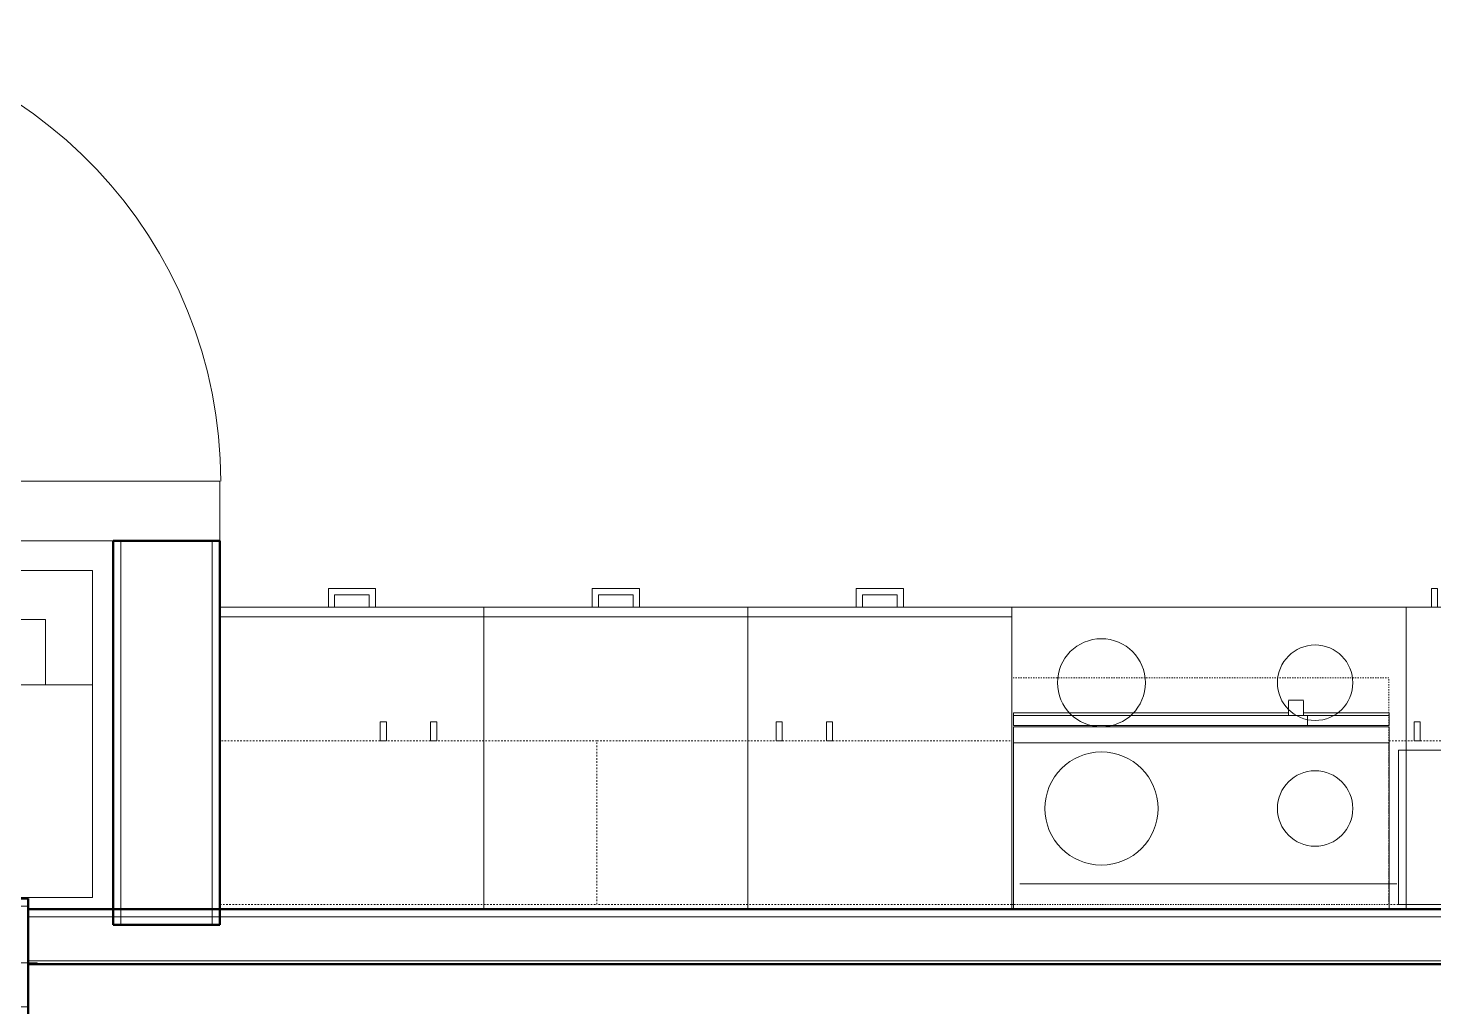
# Model space of a CAD drawing. Header units: inches. Extents: x -4218 to -1830, y 9767 to 12426.
# Drawn here: x -3827.3 to -3715.5, y 11547.6 to 11625.4 of the extents above; entities that cross this region are included whole.
import ezdxf

# ---------------------------------------------------------------- set-up
doc = ezdxf.new("R2010")
doc.units = ezdxf.units.IN
doc.header["$MEASUREMENT"] = 0
doc.linetypes.add('Dash', pattern=[0.25, 0.125, -0.125])
doc.linetypes.add('Overhead', pattern=[0.15625, 0.09375, -0.0625])
for name, color, linetype, lineweight in [('0-1', 7, 'Continuous', 5), ('0-2', 10, 'Continuous', 9), ('A-DOOR-1', 10, 'Continuous', 9), ('A-DOOR-2', 50, 'Continuous', 20), ('A-FLOR-3', 192, 'Continuous', 9), ('A-WALL', 113, 'Continuous', 13), ('A-WALL-1', 7, 'Continuous', 50), ('A-WALL-2', 250, 'Continuous', 13), ('A-WALL-3', 10, 'Continuous', 9), ('A-WALL-4', 252, 'Continuous', 9), ('A-WALL-5', 253, 'Continuous', 9), ('A-WALL-6', 254, 'Continuous', 9), ('A-WALL-7', 113, 'Continuous', 9), ('A-WALL-8', 113, 'Continuous', 50), ('I-WALL-1', 7, 'Continuous', 50), ('P-SANR-FIXT-1', 10, 'Continuous', 9), ('Q-CASE-1', 252, 'Continuous', 9), ('Q-CASE-2', 10, 'Continuous', 9), ('Q-CASE-3', 253, 'Continuous', 9), ('Q-CASE-4', 252, 'Dash', 9), ('Q-CASE-5', 253, 'Dash', 9), ('Q-CASE-6', 254, 'Continuous', 9), ('Q-SPCQ-1', 10, 'Continuous', 9), ('Q-SPCQ-2', 91, 'Overhead', 9)]:
    doc.layers.add(name, color=color, linetype=linetype, lineweight=lineweight)

# ---------------------------------------------------------------- blocks, each defined once
blk = doc.blocks.new('Range - 24_ x 30_-2806124-BACKGROUND - RCP - 2ND FLOOR')
at = {"layer": 'Q-SPCQ-1'}
blk.add_line((0, -22), (30, -22), dxfattribs=at)
for centre, radius, start, end in [((6.5, -6), 3.5, 360, 180), ((23.5, -6), 3, 0, 180), ((6.5, -6), 3.5, 180, 0), ((23.5, -6), 3, 180, 0), ((6.5, -16), 4.5, 0, 180), ((23.5, -16), 3, 360, 180), ((6.5, -16), 4.5, 180, 0), ((23.5, -16), 3, 180, 0)]:
    blk.add_arc(centre, radius, start, end, dxfattribs=at)
blk = doc.blocks.new('SWING - SINGLE - FLUSH - 36_ x 80_ - OFFSET PIVOT DOOR AT MAGIC PAK AND WASHER_DRYER-3199415-BACKGROUND - RCP - 2ND FLOOR')
at = {"layer": 'A-DOOR-1'}
blk.add_arc((18, -2.37), 36.07, 180, 266.8211, dxfattribs=at)
at = {"layer": 'A-DOOR-2'}
for p, q in [((16, -2.37), (16, -38.39)), ((18, -2.37), (16, -2.37)), ((18, -2.37), (18, -38.39)), ((18, -38.39), (16, -38.39))]:
    blk.add_line(p, q, dxfattribs=at)
blk = doc.blocks.new('Stacked Washer and Dryer - 26_x25_ - Private-1372850-BACKGROUND - RCP - 2ND FLOOR')
at = {"layer": 'P-SANR-FIXT-1'}
for p, q in [((26, 12.5), (0, 12.5)), ((0, -12.5), (0, 12.5)), ((16.90625, -12.5), (16.90625, 12.5)), ((26, 12.5), (26, -12.5)), ((22.09375, 8.75), (16.90625, 8.75)), ((22.09375, -8.75), (22.09375, 8.75)), ((16.90625, -8.75), (22.09375, -8.75)), ((0, -12.5), (26, -12.5))]:
    blk.add_line(p, q, dxfattribs=at)
blk = doc.blocks.new('Base Cabinet Corner 197 - Base Cabinet Corner 197-2569781-BACKGROUND - RCP - 2ND FLOOR')
at = {"layer": 'Q-CASE-2'}
for p, q in [((0.74, 36), (-23.26, 36)), ((-23.26, 36), (-23.26, 0)), ((0.74, 23.25), (0.74, 36)), ((0.74, 24), (0.74, 36)), ((0.73, 34), (0.73, 33.51)), ((2.23, 34), (0.73, 34)), ((2.23, 33.51), (2.23, 34)), ((0.73, 33.51), (2.23, 33.51)), ((10.73, 25.5), (10.24, 25.5)), ((10.24, 25.5), (10.24, 24)), ((10.73, 24), (10.73, 25.5)), ((12.74, 24), (0.74, 24)), ((0.74, 23.25), (0.74, 24)), ((10.24, 24), (10.73, 24)), ((12.74, 0), (12.74, 24)), ((12.74, 23.25), (0.74, 23.25)), ((-23.26, 0), (12.74, 0))]:
    blk.add_line(p, q, dxfattribs=at)
blk = doc.blocks.new('Base Cabinet 3 Drawer 230 - Base Cabinet 3 Drawer 230 21_-2554957-BACKGROUND - RCP - 2ND FLOOR')
at = {"layer": 'Q-CASE-2'}
for p, q in [((-9.76, -23.25), (-9.76, 0)), ((-9.76, 0), (11.24, 0)), ((11.24, 0), (11.24, -23.25)), ((-9.76, -23.25), (-9.76, -24)), ((11.24, -23.25), (-9.76, -23.25)), ((11.24, -24), (11.24, -23.25)), ((-9.76, -24), (11.24, -24)), ((-0.64, -24), (-1.14, -24)), ((-1.14, -25.5), (-1.14, -24)), ((-0.64, -25), (-0.64, -24)), ((2.11, -25), (2.11, -24)), ((2.11, -24), (2.61, -24)), ((2.61, -24), (2.61, -25.5)), ((2.61, -25.5), (-1.14, -25.5)), ((-0.64, -25), (2.11, -25))]:
    blk.add_line(p, q, dxfattribs=at)
blk = doc.blocks.new('30quot_MicrowaveVent_11166 - 70cm miele oven-V28-BACKGROUND - RCP - 2ND FLOOR')
at = {"layer": 'Q-CASE-1'}
for p, q in [((8.88, 16.6), (7.69, 16.6)), ((7.69, 16.55), (7.69, 16.16)), ((7.69, 16.16), (7.69, 15.39)), ((8.88, 15.39), (8.88, 16.55)), ((7.69, 15.6), (-14.2, 15.6)), ((-14.2, 15.6), (-14.2, 15.59)), ((-14.2, 15.59), (-14.2, 15.39)), ((9.18, 15.39), (-14.2, 15.39)), ((-14.2, 15.39), (-14.2, 14.61)), ((-14.2, 14.61), (9.18, 14.61)), ((15.68, 15.6), (8.88, 15.6)), ((9.18, 15.39), (9.18, 14.61)), ((15.68, 15.39), (9.18, 15.39)), ((9.18, 15.39), (9.18, 14.61)), ((9.18, 14.61), (15.68, 14.61)), ((15.68, 15.39), (15.68, 15.6)), ((15.68, 15.39), (15.68, 14.61)), ((-14.2, 14.49), (-14.2, 13.23)), ((15.68, 14.49), (-14.2, 14.49)), ((15.68, 13.23), (15.68, 14.49)), ((-14.2, 13.23), (-14.2, 0.37)), ((-14.2, 13.23), (15.68, 13.23)), ((15.68, 0.37), (15.68, 13.23))]:
    blk.add_line(p, q, dxfattribs=at)
at = {"layer": 'Q-CASE-3'}
for p, q in [((-14.2, 0.37), (-14.2, 0)), ((15.68, 0), (15.68, 0.37))]:
    blk.add_line(p, q, dxfattribs=at)
at = {"layer": 'Q-CASE-6'}
blk.add_line((-14.2, 0), (15.68, 0), dxfattribs=at)
blk = doc.blocks.new('300 Series Wall Hung Cabinet_301 - 12_ x 27_-V30-BACKGROUND - RCP - 2ND FLOOR')
at = {"layer": 'Q-CASE-1'}
for p, q in [((-3.51, 14.69), (-4, 14.69)), ((-4, 14.69), (-4, 13.19)), ((-3.51, 13.19), (-3.51, 14.69)), ((-5.25, 0.19), (-5.25, 12.44)), ((-5.25, 12.44), (5.25, 12.44)), ((-4, 13.19), (-3.51, 13.19)), ((5.25, 12.44), (5.25, 0.19))]:
    blk.add_line(p, q, dxfattribs=at)
at = {"layer": 'Q-CASE-3'}
blk.add_line((5.25, 0.19), (-5.25, 0.19), dxfattribs=at)
at = {"layer": 'Q-CASE-4'}
for p, q in [((-6, 0.19), (-6, 13.19)), ((-6, 13.19), (6, 13.19)), ((6, 13.19), (6, 0.19))]:
    blk.add_line(p, q, dxfattribs=at)
at = {"layer": 'Q-CASE-5'}
blk.add_line((6, 0.19), (-6, 0.19), dxfattribs=at)
blk = doc.blocks.new('300 Series Wall Hung Cabinet_302 - 33_ X 27_-2599037-BACKGROUND - RCP - 2ND FLOOR')
at = {"layer": 'Q-CASE-1'}
for p, q in [((-1.76, 14.69), (-2.25, 14.69)), ((-2.25, 14.69), (-2.25, 13.19)), ((-1.76, 13.19), (-1.76, 14.69)), ((2.24, 14.69), (1.75, 14.69)), ((1.75, 14.69), (1.75, 13.19)), ((2.24, 13.19), (2.24, 14.69)), ((-2.25, 13.19), (-1.76, 13.19)), ((1.75, 13.19), (2.24, 13.19))]:
    blk.add_line(p, q, dxfattribs=at)
at = {"layer": 'Q-CASE-4'}
for p, q in [((-16.5, 0.19), (-16.5, 13.19)), ((-16.5, 13.19), (16.5, 13.19)), ((16.5, 13.19), (16.5, 0.19))]:
    blk.add_line(p, q, dxfattribs=at)
at = {"layer": 'Q-CASE-5'}
blk.add_line((16.5, 0.19), (-16.5, 0.19), dxfattribs=at)
blk = doc.blocks.new('300 Series Wall Hung Cabinet_302 - 30_ X 27_-2747221-BACKGROUND - RCP - 2ND FLOOR')
at = {"layer": 'Q-CASE-1'}
for p, q in [((-1.76, -13.19), (-2.25, -13.19)), ((-2.25, -13.19), (-2.25, -14.69)), ((-1.76, -14.69), (-1.76, -13.19)), ((2.24, -13.19), (1.75, -13.19)), ((1.75, -13.19), (1.75, -14.69)), ((2.24, -14.69), (2.24, -13.19)), ((-2.25, -14.69), (-1.76, -14.69)), ((1.75, -14.69), (2.24, -14.69))]:
    blk.add_line(p, q, dxfattribs=at)
at = {"layer": 'Q-CASE-4'}
for p, q in [((-15, -0.19), (-15, -13.19)), ((-15, -13.19), (15, -13.19))]:
    blk.add_line(p, q, dxfattribs=at)
at = {"layer": 'Q-CASE-5'}
for p, q in [((15, -0.19), (-15, -0.19)), ((15, -13.19), (15, -0.19))]:
    blk.add_line(p, q, dxfattribs=at)
blk = doc.blocks.new('Base Cabinet 3 Drawer 230 - Base Cabinet 3 Drawer 230 21_-2578998-BACKGROUND - RCP - 2ND FLOOR')
at = {"layer": 'Q-CASE-2'}
for p, q in [((-1.14, 24), (-1.14, 25.5)), ((-1.14, 25.5), (2.61, 25.5)), ((2.11, 25), (-0.64, 25)), ((-0.64, 24), (-0.64, 25)), ((2.11, 24), (2.11, 25)), ((2.61, 25.5), (2.61, 24)), ((-9.76, 24), (11.24, 24)), ((-9.76, 23.25), (-9.76, 24)), ((-1.14, 24), (-0.64, 24)), ((2.61, 24), (2.11, 24)), ((11.24, 24), (11.24, 23.25)), ((11.24, 23.25), (-9.76, 23.25)), ((-9.76, 23.25), (-9.76, 0)), ((11.24, 0), (11.24, 23.25)), ((-9.76, 0), (11.24, 0))]:
    blk.add_line(p, q, dxfattribs=at)
blk = doc.blocks.new('Range_Hood_386 - 30_ Wide-2911437-BACKGROUND - RCP - 2ND FLOOR')
at = {"layer": 'Q-SPCQ-2'}
for p, q in [((15, 6), (-15, 6)), ((-15, 6), (-15, -12)), ((15, -12), (15, 6)), ((-15, -12), (15, -12))]:
    blk.add_line(p, q, dxfattribs=at)
blk = doc.blocks.new('CTR - 1st Phase - Unit Layouts_rvt-1-BACKGROUND - RCP - 2ND FLOOR')
at = {"layer": 'A-WALL-2'}
for p, q in [((-3819.94, 11584.64), (-3819.94, 11554.11)), ((-3812.69, 11584.64), (-3812.69, 11554.11))]:
    blk.add_line(p, q, dxfattribs=at)
at = {"layer": 'A-WALL-3'}
for p, q in [((-3812.07, 11589.39), (-3848.07, 11589.39)), ((-3812.07, 11589.39), (-3812.07, 11584.64)), ((-3848.07, 11584.64), (-3820.57, 11584.64))]:
    blk.add_line(p, q, dxfattribs=at)
at = {"layer": 'A-WALL-4'}
blk.add_line((-3820.57, 11584.64), (-3812.07, 11584.64), dxfattribs=at)
at = {"layer": 'A-WALL-7'}
for p, q in [((-3803.44, 11579.36), (-3812.07, 11579.36)), ((-3812.07, 11579.36), (-3812.07, 11555.36)), ((-3812.07, 11555.36), (-3812.07, 11579.36)), ((-3812.07, 11579.36), (-3803.44, 11579.36)), ((-3802.94, 11579.36), (-3803.44, 11579.36)), ((-3800.19, 11579.36), (-3802.94, 11579.36)), ((-3802.94, 11579.36), (-3800.19, 11579.36)), ((-3799.69, 11579.36), (-3800.19, 11579.36)), ((-3782.44, 11579.36), (-3799.69, 11579.36)), ((-3799.69, 11579.36), (-3782.44, 11579.36)), ((-3781.94, 11579.36), (-3782.44, 11579.36)), ((-3779.19, 11579.36), (-3781.94, 11579.36)), ((-3781.94, 11579.36), (-3779.19, 11579.36)), ((-3778.69, 11579.36), (-3779.19, 11579.36)), ((-3761.44, 11579.36), (-3778.69, 11579.36)), ((-3778.69, 11579.36), (-3761.44, 11579.36)), ((-3760.94, 11579.36), (-3761.44, 11579.36)), ((-3758.19, 11579.36), (-3760.94, 11579.36)), ((-3760.94, 11579.36), (-3758.19, 11579.36)), ((-3757.69, 11579.36), (-3758.19, 11579.36)), ((-3715.69, 11579.36), (-3757.69, 11579.36)), ((-3757.69, 11579.36), (-3715.69, 11579.36)), ((-3812.07, 11555.36), (-3681.69, 11555.36)), ((-3681.69, 11555.36), (-3812.07, 11555.36))]:
    blk.add_line(p, q, dxfattribs=at)
at = {"layer": 'I-WALL-1'}
for p, q in [((-3820.57, 11554.11), (-3820.57, 11584.64)), ((-3820.57, 11584.64), (-3812.07, 11584.64)), ((-3812.07, 11584.64), (-3812.07, 11554.11)), ((-3812.07, 11554.11), (-3820.57, 11554.11))]:
    blk.add_line(p, q, dxfattribs=at)
at = {"layer": '0-2'}
for name, p, rotation in [('SWING - SINGLE - FLUSH - 36_ x 80_ - OFFSET PIVOT DOOR AT MAGIC PAK AND WASHER_DRYER-3199415-BACKGROUND - RCP - 2ND FLOOR', (-3830.07, 11587.01), 180), ('Base Cabinet Corner 197 - Base Cabinet Corner 197-2569781-BACKGROUND - RCP - 2ND FLOOR', (-3681.69, 11578.63), 90.00000000001133), ('Stacked Washer and Dryer - 26_x25_ - Private-1372850-BACKGROUND - RCP - 2ND FLOOR', (-3834.69, 11556.28), 90.00000000000581), ('Base Cabinet 3 Drawer 230 - Base Cabinet 3 Drawer 230 21_-2554957-BACKGROUND - RCP - 2ND FLOOR', (-3800.83, 11555.36), 180), ('Base Cabinet 3 Drawer 230 - Base Cabinet 3 Drawer 230 21_-2554957-BACKGROUND - RCP - 2ND FLOOR', (-3758.83, 11555.36), 180), ('300 Series Wall Hung Cabinet_302 - 30_ X 27_-2747221-BACKGROUND - RCP - 2ND FLOOR', (-3797.07, 11555.55), 180)]:
    blk.add_blockref(name, p, dxfattribs=dict(at, rotation=rotation))
for name, p in [('Base Cabinet 3 Drawer 230 - Base Cabinet 3 Drawer 230 21_-2578998-BACKGROUND - RCP - 2ND FLOOR', (-3781.3, 11555.36)), ('Range - 24_ x 30_-2806124-BACKGROUND - RCP - 2ND FLOOR', (-3748.44, 11579.36)), ('Range_Hood_386 - 30_ Wide-2911437-BACKGROUND - RCP - 2ND FLOOR', (-3734.07, 11567.74)), ('30quot_MicrowaveVent_11166 - 70cm miele oven-V28-BACKGROUND - RCP - 2ND FLOOR', (-3734.74, 11555.36)), ('300 Series Wall Hung Cabinet_302 - 33_ X 27_-2599037-BACKGROUND - RCP - 2ND FLOOR', (-3765.57, 11555.55)), ('300 Series Wall Hung Cabinet_301 - 12_ x 27_-V30-BACKGROUND - RCP - 2ND FLOOR', (-3713.07, 11555.55))]:
    blk.add_blockref(name, p, dxfattribs=at)
blk = doc.blocks.new('CTR - 1st Phase - Common Walls_rvt-1-BACKGROUND - RCP - 2ND FLOOR')
at = {"layer": 'A-WALL-1'}
for p, q in [((-3827.32, 11555.36), (-3487.3, 11555.36)), ((-3827.32, 11550.99), (-3827.32, 11555.36)), ((-3480.67, 11550.99), (-3827.32, 11550.99))]:
    blk.add_line(p, q, dxfattribs=at)
at = {"layer": 'A-WALL-2'}
for p, q in [((-3486.67, 11554.74), (-3827.32, 11554.74)), ((-3486.67, 11551.24), (-3827.32, 11551.24))]:
    blk.add_line(p, q, dxfattribs=at)
at = {"layer": 'A-WALL-5'}
for p, q in [((-3827.32, 11550.99), (-3827.32, 11551.09)), ((-3826.6, 11550.99), (-3827.32, 11550.99))]:
    blk.add_line(p, q, dxfattribs=at)
at = {"layer": 'A-WALL-6'}
blk.add_line((-3479.55, 11550.99), (-3826.6, 11550.99), dxfattribs=at)
blk = doc.blocks.new('CTR - 1st Phase -Stairs _ Elevators_rvt-1-BACKGROUND - RCP - 2ND FLOOR')
at = {"layer": 'A-WALL-1'}
for p, q in [((-3827.32, 11438.99), (-3827.32, 11550.99)), ((-3827.32, 11550.99), (-3819.32, 11550.99)), ((-3819.32, 11550.99), (-3587.32, 11550.99))]:
    blk.add_line(p, q, dxfattribs=at)

msp = doc.modelspace()

# ---------------------------------------------------------------- linework, layer by layer
at = {"layer": 'A-FLOR-3'}
for p, q in [((-3826.6, 11551.09), (-3851.85, 11551.09)), ((-3826.6, 11550.99), (-3826.6, 11551.09)), ((-3477.32, 11550.99), (-3826.6, 11550.99))]:
    msp.add_line(p, q, dxfattribs=at)
at = {"layer": 'A-WALL'}
for p, q in [((-3852.47, 11555.59), (-3827.32, 11555.59)), ((-3831.07, 11547.59), (-3827.32, 11547.59))]:
    msp.add_line(p, q, dxfattribs=at)
at = {"layer": 'A-WALL-7'}
msp.add_line((-3827.32, 11434.39), (-3827.32, 11547.59), dxfattribs=at)
at = {"layer": 'A-WALL-8'}
for p, q in [((-3851.85, 11556.21), (-3827.32, 11556.21)), ((-3827.32, 11556.21), (-3827.32, 11547.59))]:
    msp.add_line(p, q, dxfattribs=at)

# ---------------------------------------------------------------- block references
at = {"layer": '0-1'}
for name in ['CTR - 1st Phase - Unit Layouts_rvt-1-BACKGROUND - RCP - 2ND FLOOR', 'CTR - 1st Phase - Common Walls_rvt-1-BACKGROUND - RCP - 2ND FLOOR', 'CTR - 1st Phase -Stairs _ Elevators_rvt-1-BACKGROUND - RCP - 2ND FLOOR']:
    msp.add_blockref(name, (0, 0), dxfattribs=at)

doc.saveas('drawing.dxf')
